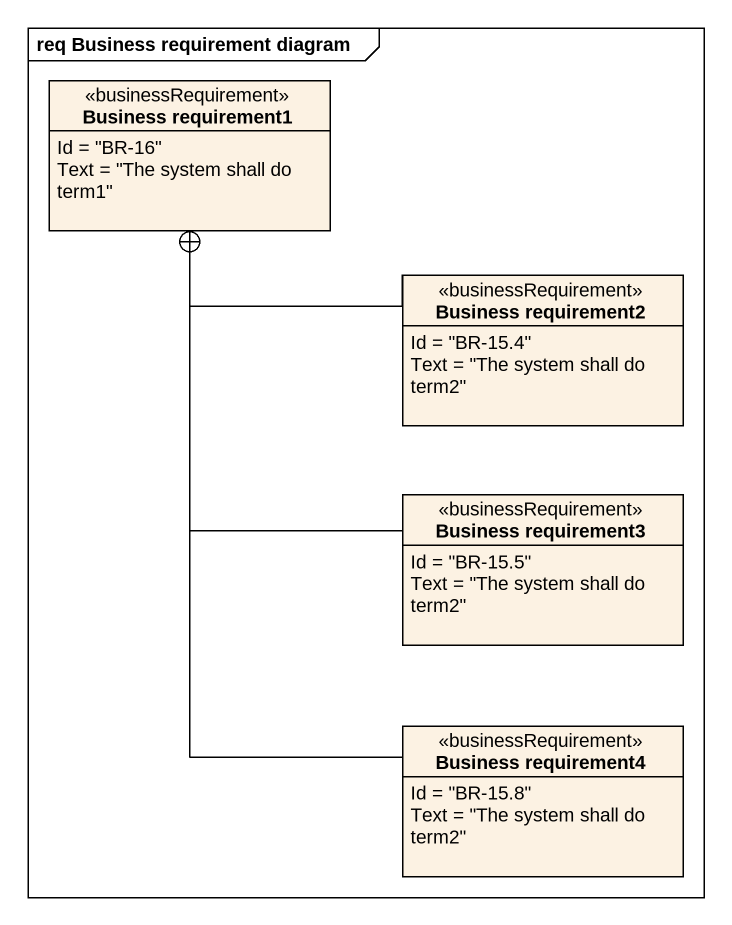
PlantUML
@startuml
mainframe req Business requirement diagram
hide circle
hide empty members
class "Business requirement1" as Business_requirement1 <<businessRequirement>> {
  Id = "BR-16"
  Text = "The system shall do term1"
}
class "Business requirement2" as Business_requirement2 <<businessRequirement>> {
  Id = "BR-15.4"
  Text = "The system shall do term2"
}
class "Business requirement3" as Business_requirement3 <<businessRequirement>> {
  Id = "BR-15.5"
  Text = "The system shall do term2"
}
class "Business requirement4" as Business_requirement4 <<businessRequirement>> {
  Id = "BR-15.8"
  Text = "The system shall do term2"
}
Business_requirement2 -left-+ Business_requirement1
Business_requirement3 -up-+ Business_requirement1
Business_requirement4 -up-+ Business_requirement1
@enduml
